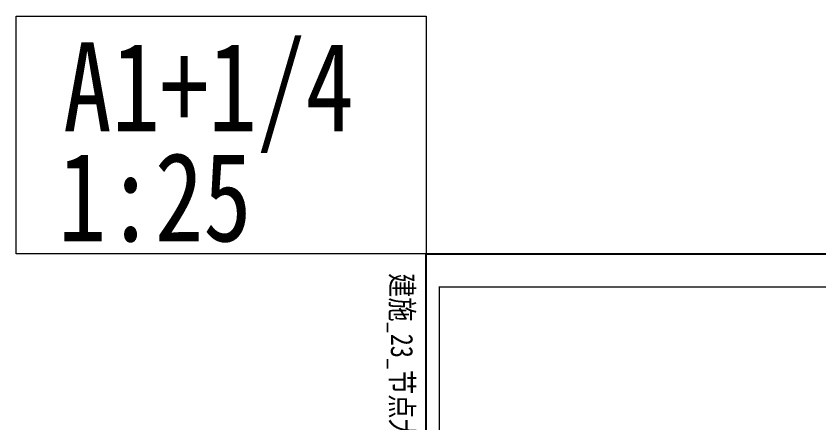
# Model space of a CAD drawing. Extents: x -1307975 to -76406, y -96289 to 379359.
# Drawn here: x -649628 to -634453, y 275993 to 283689 of the extents above; entities that cross this region are included whole.
import ezdxf

# ---------------------------------------------------------------- set-up
doc = ezdxf.new("R2010")
doc.units = 0
doc.header["$LTSCALE"] = 1000
doc.layers.get('0').update_dxf_attribs({"linetype": 'CONTINUOUS'})
doc.layers.add('yichutu', color=7, linetype='CONTINUOUS', true_color=0xffffff)
doc.layers.add('图框', color=9, linetype='CONTINUOUS', lineweight=18)
doc.layers.add('导图字', color=7, linetype='CONTINUOUS')
doc.styles.add('黑体', font='simhei.ttf')

# ---------------------------------------------------------------- blocks, each defined once
blk = doc.blocks.new('GFDDDDRG')
at = {"layer": '图框'}
blk.add_lwpolyline([(923310, -107437), (923310, -159999), (893610, -159999), (893610, -107437)], close=True, dxfattribs=at)
blk.add_lwpolyline([(923310, -107437), (923310, -159999), (893610, -159999), (893610, -107437)], close=True, dxfattribs=at)
at = {"layer": '图框', "const_width": 50}
blk.add_lwpolyline([(894110, -159499), (922810, -159499), (922810, -108687), (894110, -108687)], close=True, dxfattribs=at)
blk = doc.blocks.new('yct-1051-594-26275-14850-25-1002.0')
at = {"layer": 'yichutu', "color": 7, "true_color": 0xffffff}
blk.add_lwpolyline([(0, 0), (0, 14850), (26275, 14850), (26275, 0)], close=True, dxfattribs=at)

msp = doc.modelspace()

# ---------------------------------------------------------------- linework, layer by layer
at = {"layer": '图框', "color": 2}
msp.add_lwpolyline([(-641878, 279188.75), (-649628, 279188.75), (-649628, 283688.75), (-641878, 283688.75)], close=True, dxfattribs=at)

# ---------------------------------------------------------------- block references
at = {"xscale": 0.5, "yscale": 0.5, "zscale": 0.5}
msp.add_blockref('GFDDDDRG', (-1088682.89, 332907.23), dxfattribs=at)
at = {"layer": 'yichutu', "rotation": 270}
msp.add_blockref('yct-1051-594-26275-14850-25-1002.0', (-641878, 279188.75), dxfattribs=at)

# ---------------------------------------------------------------- texts
at = {"layer": '图框', "color": 2, "style": '黑体', "width": 0.8}
for s, p in [('A1+1/4', (-648737.62, 281509.44)), ('1:25', (-648837.22, 279427.92))]:
    msp.add_text(s, height=1682.363, dxfattribs=at).set_placement(p)
at = {"layer": '导图字', "color": 1, "style": '黑体', "width": 0.8}
msp.add_text('建施_23_节点大样（一）_A1', height=420.5907, rotation=270, dxfattribs=at).set_placement((-642543.87, 278827.96))

doc.saveas('drawing.dxf')
